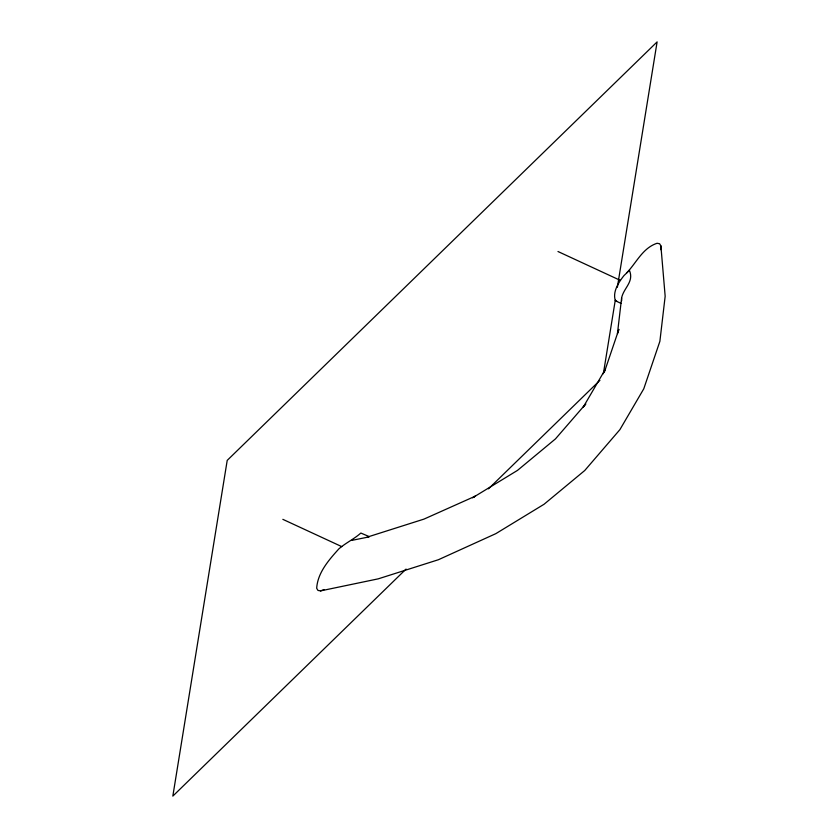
<?xml version="1.0" encoding="UTF-8"?>
<svg xmlns="http://www.w3.org/2000/svg" width="838" height="838" viewBox="0 0 838 838"><rect width="100%" height="100%" fill="white"/><g stroke="black" fill="none" stroke-linecap="round" stroke-linejoin="round"><path stroke-width="1.26" d="M660.742 249.682L660.889 245.89L659.6 243.732L657.065 243.271C641.458 248.383 635.487 265.237 624.059 275.503C618.664 282.207 612.243 292.043 615.448 300.779L621.115 303.44M629.401 270.297C634.335 281.893 623.65 287.843 621.618 297.909L617.438 333.597L618.873 329.376L604.271 372.386M603.36 373.748L615.281 300.14M617.376 287.235L657.107 41.9L227.213 460.387L172.838 796.1L406.053 569.075M605.266 369.443L583.164 407.237L585.793 403.895L555.447 438.913L517.475 470.401L473.617 497.144M626.772 272.853L629.527 270.077M660.889 245.89L665.163 296.254L659.883 341.317L643.762 388.822L619.89 429.653L584.735 470.516L544.04 504.267L495.855 533.638L438.4 559.732L378.221 578.849L320.504 590.895L317.969 590.423L316.68 588.276C317.623 572.7 328.905 559.899 338.908 548.827C345.885 542.794 354.065 539.096 360.853 533.041L368.94 536.488M488.47 488.847L599.924 380.347M472.527 497.814L475.481 496.086L423.976 519.11L367.096 537.168M320.504 590.895L324.107 589.627M351.97 540.353L369.149 536.875M615.448 300.779L616.716 301.125M557.982 251.515L620.455 280.437M282.846 519.34L341.789 546.627M621.618 297.909L621.66 300.821"/></g></svg>
